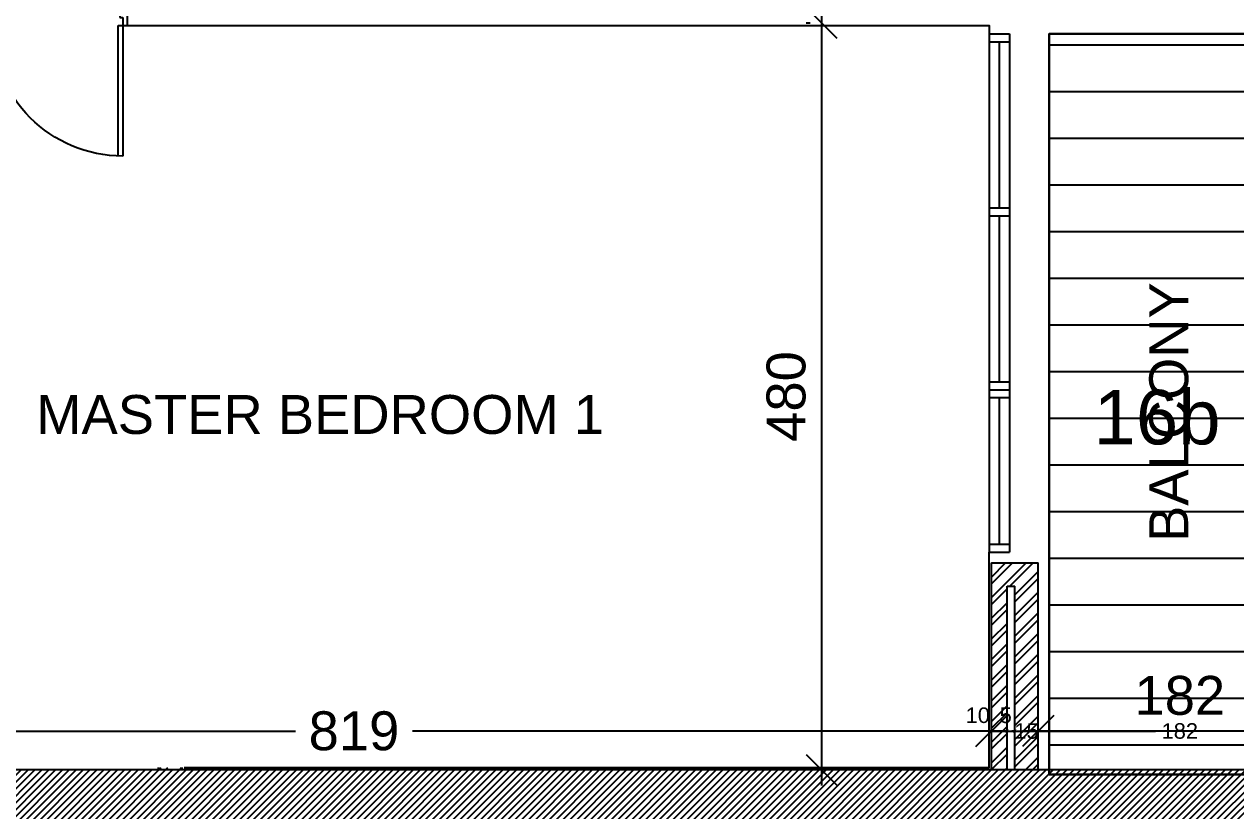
# Model space of a CAD drawing. Extents: x -0.9 to 45.6, y -8.7 to 61.5.
# Drawn here: x 33.35 to 41.13, y 22.68 to 27.73 of the extents above; entities that cross this region are included whole.
import ezdxf
from ezdxf.enums import TextEntityAlignment as Align

# ---------------------------------------------------------------- set-up
doc = ezdxf.new("R2010")
doc.units = 0
doc.header["$MEASUREMENT"] = 0
doc.header["$PDMODE"] = 35
doc.header["$PDSIZE"] = 0.3
doc.layers.get('0').update_dxf_attribs({"linetype": 'CONTINUOUS'})
doc.layers.get('DEFPOINTS').update_dxf_attribs({"linetype": 'CONTINUOUS'})
for name, color, linetype in [('A-ALU', 9, 'CONTINUOUS'), ('A-ANNO-DIM', 3, 'CONTINUOUS'), ('A-AREAS', 6, 'CONTINUOUS'), ('A-AREAS-TXT', 6, 'CONTINUOUS'), ('a-dim', 3, 'CONTINUOUS'), ('A-DOORS', 1, 'CONTINUOUS'), ('A-HATCH-CONC', 8, 'CONTINUOUS'), ('A-HATCH-WALL', 8, 'CONTINUOUS'), ('A-NOMENCLATURE', 3, 'CONTINUOUS'), ('A-PLASTER', 8, 'CONTINUOUS'), ('A-PORTE', 1, 'CONTINUOUS'), ('A-TILES', 137, 'CONTINUOUS'), ('A-WALL', 4, 'CONTINUOUS'), ('S-2ND-3RD-4-5-6TH$0$A-STR 2-3-4-5-6', 2, 'CONTINUOUS')]:
    doc.layers.add(name, color=color, linetype=linetype)
doc.styles.add('A100-STEXT', font='arial.ttf', dxfattribs={"height": 0.25})
doc.styles.add('STYLE1', font='arial.ttf')
doc.dimstyles.new('A100-DIM', dxfattribs={"dimtxt": 0.25, "dimasz": 0.2, "dimexe": 0.1, "dimexo": 0.3, "dimgap": 0.1, "dimtad": 1, "dimlfac": 100, "dimrnd": 0.5, "dimdsep": 46, "dimtxsty": 'A100-STEXT', "dimblk1": 'OBLIQUE', "dimblk2": 'OBLIQUE', "dimsah": 1, "dimcen": -0.05, "dimdle": 0.1, "dimclrd": 15, "dimclre": 15, "dimclrt": 256, "dimadec": 0, "dimazin": 0, "dimtfac": 0.28, "dimtix": 1, "dimtmove": 2, "dimatfit": 3, "dimldrblk": 'OBLIQUE', "dimfxl": 1, "dimtolj": 1, "dimarcsym": 0})
doc.dimstyles.new('A50-DIM', dxfattribs={"dimtxt": 0.1, "dimasz": 0.02, "dimexe": 0.05, "dimexo": 0.01, "dimgap": 0.05, "dimtad": 0, "dimdec": 1, "dimlfac": 100, "dimrnd": 0.5, "dimdsep": 46, "dimtxsty": 'STYLE1', "dimblk": 'ARCHTICK', "dimcen": 0.05, "dimdle": 1e-05, "dimse1": 1, "dimse2": 1, "dimclrd": 146, "dimclre": 256, "dimclrt": 256, "dimadec": 0, "dimazin": 0, "dimtfac": 1.4, "dimtdec": 1, "dimtix": 1, "dimtmove": 2, "dimatfit": 3, "dimldrblk": 'ARCHTICK', "dimfxl": 1, "dimtolj": 1, "dimarcsym": 0})
pattern_1 = [(45, (-4e-09, 0.000785), (-0.06629126, 0.06629126), []), (45, (0.04419, 0.000785), (-0.06629126, 0.06629126), [])]

# ---------------------------------------------------------------- blocks, each defined once
blk = doc.blocks.new('_OBLIQUE')
at = {"color": 0, "linetype": 'ByBlock'}
blk.add_line((-0.5, -0.5), (0.5, 0.5), dxfattribs=at)
blk = doc.blocks.new('*D114')
at = {"layer": 'a-dim', "color": 15, "lineweight": -2}
for p, q in [((38.4678, 22.84), (38.4678, 27.84)), ((38.3939, 27.74), (38.3678, 27.74)), ((38.3939, 22.94), (38.3678, 22.94))]:
    blk.add_line(p, q, dxfattribs=at)
at = {"layer": 'DEFPOINTS', "color": 0}
for p in [(38.4678, 27.74), (38.6939, 27.74), (38.6939, 22.94)]:
    blk.add_point(p, dxfattribs=at)
at = {"layer": 'a-dim', "color": 15, "lineweight": -2, "xscale": 0.2, "yscale": 0.2, "zscale": 0.2}
for p, rotation in [((38.4678, 27.74), 90), ((38.4678, 22.94), 270)]:
    blk.add_blockref('_OBLIQUE', p, dxfattribs=dict(at, rotation=rotation))
at = {"layer": 'a-dim', "insert": (38.2402, 25.34), "char_height": 0.25, "attachment_point": 5, "rotation": 90, "style": 'A100-STEXT'}
blk.add_mtext('\\A1;480', dxfattribs=at)
blk = doc.blocks.new('*D115')
at = {"layer": 'a-dim', "color": 15, "lineweight": -2}
for p, q in [((31.3684, 23.24), (31.3684, 23.2897)), ((39.5584, 23.24), (39.5584, 23.2897)), ((31.2684, 23.1897), (35.0868, 23.1897)), ((39.6584, 23.1897), (35.84, 23.1897))]:
    blk.add_line(p, q, dxfattribs=at)
at = {"layer": 'DEFPOINTS', "color": 0}
for p in [(31.3684, 23.1897), (31.3684, 22.94), (39.5584, 22.94)]:
    blk.add_point(p, dxfattribs=at)
at = {"layer": 'a-dim', "color": 15, "lineweight": -2, "xscale": 0.2, "yscale": 0.2, "zscale": 0.2, "rotation": 180}
blk.add_blockref('_OBLIQUE', (31.3684, 23.1897), dxfattribs=at)
at = {"layer": 'a-dim', "color": 15, "lineweight": -2, "xscale": 0.2, "yscale": 0.2, "zscale": 0.2}
blk.add_blockref('_OBLIQUE', (39.5584, 23.1897), dxfattribs=at)
at = {"layer": 'a-dim', "insert": (35.4634, 23.1897), "char_height": 0.25, "attachment_point": 5, "style": 'A100-STEXT'}
blk.add_mtext('\\A1;819', dxfattribs=at)
blk = doc.blocks.new('*D184')
at = {"layer": 'a-dim', "color": 15, "lineweight": -2}
for p, q in [((39.8584, 23.24), (39.8584, 23.2897)), ((41.6784, 23.24), (41.6784, 23.2897)), ((41.7784, 23.1897), (39.7584, 23.1897))]:
    blk.add_line(p, q, dxfattribs=at)
at = {"layer": 'DEFPOINTS', "color": 0}
for p in [(39.8584, 23.1897), (39.8584, 22.94), (41.6784, 22.94)]:
    blk.add_point(p, dxfattribs=at)
at = {"layer": 'a-dim', "color": 15, "lineweight": -2, "xscale": 0.2, "yscale": 0.2, "zscale": 0.2, "rotation": 180}
blk.add_blockref('_OBLIQUE', (39.8584, 23.1897), dxfattribs=at)
at = {"layer": 'a-dim', "color": 15, "lineweight": -2, "xscale": 0.2, "yscale": 0.2, "zscale": 0.2}
blk.add_blockref('_OBLIQUE', (41.6784, 23.1897), dxfattribs=at)
at = {"layer": 'a-dim', "insert": (40.7684, 23.4173), "char_height": 0.25, "attachment_point": 5, "style": 'A100-STEXT'}
blk.add_mtext('\\A1;182', dxfattribs=at)
blk = doc.blocks.new('A$C37CB01A7')
at = {"layer": 'A-ALU'}
for p, q in [((39.5434, 27.67), (39.5434, 24.34)), ((39.5434, 27.67), (39.6734, 27.67)), ((39.6734, 27.67), (39.6734, 24.34)), ((39.6084, 27.62), (39.6084, 26.5517)), ((39.6084, 26.5017), (39.6084, 25.4333)), ((39.6084, 25.3333), (39.6084, 24.39)), ((39.5434, 24.39), (39.6734, 24.39)), ((39.5434, 24.34), (39.6734, 24.34))]:
    blk.add_line(p, q, dxfattribs=at)
for points in [[(39.5434, 27.62), (39.6734, 27.62)], [(39.5434, 26.5517), (39.6734, 26.5517)], [(39.5434, 26.5017), (39.6734, 26.5017)], [(39.5434, 25.4333), (39.6734, 25.4333)], [(39.5434, 25.3833), (39.6734, 25.3833)], [(39.5434, 25.3333), (39.6734, 25.3333)]]:
    blk.add_lwpolyline(points, dxfattribs=at)
blk = doc.blocks.new('P90E18D')
at = {"layer": 'A-PORTE'}
for p, q in [((0, 0), (0.05, 0)), ((0, -0.18), (0, 0)), ((0.05, 0), (0.05, -0.13)), ((0.9, 0), (0.85, 0)), ((0.85, 0), (0.85, -0.13)), ((0.9, -0.18), (0.9, 0)), ((0.05, -0.13), (0.03, -0.13)), ((0.03, -0.13), (0.03, -0.18)), ((0.85, -0.13), (0.87, -0.13)), ((0.87, -0.13), (0.87, -0.18)), ((0.03, -0.18), (0, -0.18)), ((0.06, -0.18), (0.02, -0.18)), ((0.03, -0.18), (0.03, -1.02)), ((0.06, -1.02), (0.06, -0.18)), ((0.87, -0.18), (0.9, -0.18))]:
    blk.add_line(p, q, dxfattribs=at)
blk.add_arc((0.03, -0.18), 0.84, 270, 360, dxfattribs=at)
blk = doc.blocks.new('_ArchTick')
at = {"color": 0, "linetype": 'ByBlock', "const_width": 0.15}
blk.add_lwpolyline([(-0.5, -0.5), (0.5, 0.5)], dxfattribs=at)
blk = doc.blocks.new('*D376')
at = {"layer": 'A-ANNO-DIM', "color": 146, "lineweight": -2}
blk.add_line((39.5584, 23.1897), (39.6584, 23.1897), dxfattribs=at)
at = {"layer": 'DEFPOINTS', "color": 0}
for p in [(39.6584, 23.1897), (39.5584, 22.94), (39.6584, 22.94)]:
    blk.add_point(p, dxfattribs=at)
at = {"layer": 'A-ANNO-DIM', "color": 146, "lineweight": -2, "xscale": 0.02, "yscale": 0.02, "zscale": 0.02, "rotation": 180}
blk.add_blockref('_ArchTick', (39.5584, 23.1897), dxfattribs=at)
at = {"layer": 'A-ANNO-DIM', "color": 146, "lineweight": -2, "xscale": 0.02, "yscale": 0.02, "zscale": 0.02}
blk.add_blockref('_ArchTick', (39.6584, 23.1897), dxfattribs=at)
at = {"layer": 'A-ANNO-DIM', "insert": (39.4705, 23.2908), "char_height": 0.1, "attachment_point": 5, "style": 'STYLE1'}
blk.add_mtext('\\A1;10', dxfattribs=at)
blk = doc.blocks.new('*D377')
at = {"layer": 'A-ANNO-DIM', "color": 146, "lineweight": -2}
for p, q in [((39.6584, 23.1897), (39.6384, 23.1897)), ((39.6584, 23.1897), (39.7084, 23.1897)), ((39.7084, 23.1897), (39.7284, 23.1897))]:
    blk.add_line(p, q, dxfattribs=at)
at = {"layer": 'DEFPOINTS', "color": 0}
for p in [(39.7084, 23.1897), (39.6584, 22.94), (39.7084, 22.94)]:
    blk.add_point(p, dxfattribs=at)
at = {"layer": 'A-ANNO-DIM', "color": 146, "lineweight": -2, "xscale": 0.02, "yscale": 0.02, "zscale": 0.02}
blk.add_blockref('_ArchTick', (39.6584, 23.1897), dxfattribs=at)
at = {"layer": 'A-ANNO-DIM', "color": 146, "lineweight": -2, "xscale": 0.02, "yscale": 0.02, "zscale": 0.02, "rotation": 180}
blk.add_blockref('_ArchTick', (39.7084, 23.1897), dxfattribs=at)
at = {"layer": 'A-ANNO-DIM', "insert": (39.6501, 23.2906), "char_height": 0.1, "attachment_point": 5, "style": 'STYLE1'}
blk.add_mtext('\\A1;5', dxfattribs=at)
blk = doc.blocks.new('*D378')
at = {"layer": 'A-ANNO-DIM', "color": 146, "lineweight": -2}
for p, q in [((39.7084, 23.1897), (39.6884, 23.1897)), ((39.7084, 23.1897), (39.8584, 23.1897)), ((39.8584, 23.1897), (39.8784, 23.1897))]:
    blk.add_line(p, q, dxfattribs=at)
at = {"layer": 'DEFPOINTS', "color": 0}
for p in [(39.8584, 23.1897), (39.7084, 22.94), (39.8584, 22.94)]:
    blk.add_point(p, dxfattribs=at)
at = {"layer": 'A-ANNO-DIM', "color": 146, "lineweight": -2, "xscale": 0.02, "yscale": 0.02, "zscale": 0.02}
blk.add_blockref('_ArchTick', (39.7084, 23.1897), dxfattribs=at)
at = {"layer": 'A-ANNO-DIM', "color": 146, "lineweight": -2, "xscale": 0.02, "yscale": 0.02, "zscale": 0.02, "rotation": 180}
blk.add_blockref('_ArchTick', (39.8584, 23.1897), dxfattribs=at)
at = {"layer": 'A-ANNO-DIM', "insert": (39.7834, 23.1897), "char_height": 0.1, "attachment_point": 5, "style": 'STYLE1'}
blk.add_mtext('\\A1;15', dxfattribs=at)
blk = doc.blocks.new('*D382')
at = {"layer": 'A-ANNO-DIM', "color": 146, "lineweight": -2}
for p, q in [((39.8584, 23.1897), (40.6131, 23.1897)), ((41.6784, 23.1897), (40.9236, 23.1897))]:
    blk.add_line(p, q, dxfattribs=at)
at = {"layer": 'DEFPOINTS', "color": 0}
for p in [(39.8584, 23.1897), (39.8584, 22.94), (41.6784, 22.94)]:
    blk.add_point(p, dxfattribs=at)
at = {"layer": 'A-ANNO-DIM', "color": 146, "lineweight": -2, "xscale": 0.02, "yscale": 0.02, "zscale": 0.02, "rotation": 180}
blk.add_blockref('_ArchTick', (39.8584, 23.1897), dxfattribs=at)
at = {"layer": 'A-ANNO-DIM', "color": 146, "lineweight": -2, "xscale": 0.02, "yscale": 0.02, "zscale": 0.02}
blk.add_blockref('_ArchTick', (41.6784, 23.1897), dxfattribs=at)
at = {"layer": 'A-ANNO-DIM', "insert": (40.7684, 23.1897), "char_height": 0.1, "attachment_point": 5, "style": 'STYLE1'}
blk.add_mtext('\\A1;182', dxfattribs=at)

msp = doc.modelspace()

# ---------------------------------------------------------------- hatches: boundary and pattern name
at = {"layer": 'A-HATCH-CONC'}
h = msp.add_hatch(dxfattribs=at)
h.set_pattern_fill('ANSI31', color=256, scale=0.25, style=0)
h.paths.add_polyline_path([(41.83837, 22.94), (26.70837, 22.94), (26.70837, 22.61), (28.46837, 22.61), (28.46837, 22.54), (41.83837, 22.54)])
h = msp.add_hatch(dxfattribs=at)
h.set_pattern_fill('ANSI31', color=256, scale=0.25, style=0)
h.paths.add_polyline_path([(41.83837, 22.94), (26.70837, 22.94), (26.70837, 22.61), (28.46837, 22.61), (28.46837, 22.54), (41.83837, 22.54)])
at = {"layer": 'A-HATCH-WALL'}
h = msp.add_hatch(dxfattribs=at)
h.set_pattern_fill('ANSI32', color=256, scale=0.25, style=0)
h.set_pattern_definition(pattern_1)
h.paths.add_polyline_path([(39.85837, 24.27078), (39.55837, 24.27078), (39.55837, 22.94078), (39.65837, 22.94078), (39.65837, 24.12078), (39.70837, 24.12078), (39.70837, 22.94078), (39.85837, 22.94078)])
h = msp.add_hatch(dxfattribs=at)
h.set_pattern_fill('ANSI32', color=256, scale=0.25, style=0)
h.set_pattern_definition(pattern_1)
h.paths.add_polyline_path([(34.35837, 22.955), (34.20837, 22.955), (34.20837, 22.94078), (34.35837, 22.94078)])
at = {"layer": 'A-TILES'}
h = msp.add_hatch(dxfattribs=at)
h.set_pattern_fill('_USER', color=256, scale=0.3, style=0, pattern_type=0)
h.set_pattern_definition([(0, (30.60837, 8.1), (0, 0.3), [])])
h.paths.add_polyline_path([(39.92837, 24.34), (39.92837, 23.01), (41.60837, 23.01), (41.60837, 24.34), (41.60837, 27.67), (39.92837, 27.67)])

# ---------------------------------------------------------------- linework, layer by layer
at = {"layer": 'A-ALU'}
msp.add_line((39.92837, 27.67), (39.92837, 24.34), dxfattribs=at)
at = {"layer": 'A-AREAS'}
msp.add_lwpolyline([(30.76735, 45.894), (41.00695, 37.6593), (37.18837, 32.91101), (37.18837, 31.81), (41.90837, 31.81), (41.90837, 30.9802), (41.61117, 29.94), (41.10837, 29.94), (41.10837, 28.11), (41.90837, 28.11), (41.90837, 27.67), (39.92837, 27.67), (39.92837, 22.91), (41.90837, 22.91), (41.90837, 22.54)], dxfattribs=at)
msp.add_lwpolyline([(39.92837, 27.67), (41.90837, 27.67), (41.90837, 22.91), (39.92837, 22.91)], close=True, dxfattribs=at)
at = {"layer": 'A-PLASTER'}
for points in [[(34.00837, 27.725), (34.19337, 27.725), (34.19337, 27.725), (34.37337, 27.725), (34.37337, 27.725), (39.54337, 27.725), (39.54337, 27.67), (39.55837, 27.67)], [(34.37337, 22.955), (39.54337, 22.955), (39.54337, 24.34), (39.55837, 24.34)]]:
    msp.add_lwpolyline(points, dxfattribs=at)
at = {"layer": 'A-WALL'}
for p, q in [((39.55837, 24.27), (39.85837, 24.27)), ((39.55837, 22.94), (39.55837, 24.27)), ((39.85837, 22.94), (39.85837, 24.27)), ((39.65837, 24.12), (39.70837, 24.12)), ((39.65837, 22.94), (39.65837, 24.12)), ((39.70837, 22.94), (39.70837, 24.12)), ((34.20837, 22.94), (34.20837, 22.955)), ((34.35837, 22.955), (34.35837, 22.94))]:
    msp.add_line(p, q, dxfattribs=at)
at = {"layer": 'S-2ND-3RD-4-5-6TH$0$A-STR 2-3-4-5-6'}
msp.add_lwpolyline([(41.83837, 22.94), (26.70837, 22.94), (26.70837, 22.61), (28.46837, 22.61), (28.46837, 22.54), (41.83837, 22.54)], close=True, dxfattribs=at)
msp.add_lwpolyline([(41.83837, 22.94), (26.70837, 22.94), (26.70837, 22.61), (28.46837, 22.61), (28.46837, 22.54), (41.83837, 22.54)], close=True, dxfattribs=at)

# ---------------------------------------------------------------- block references
at = {"layer": 'A-ALU'}
msp.add_blockref('A$C37CB01A7', (0, 0), dxfattribs=at)
at = {"layer": 'A-DOORS', "xscale": -1, "rotation": 359.9999999998901}
msp.add_blockref('P90E18D', (34.00837, 27.905), dxfattribs=at)

# ---------------------------------------------------------------- texts
at = {"layer": 'A-AREAS-TXT', "style": 'A100-STEXT'}
msp.add_text('16b', height=0.35, dxfattribs=at).set_placement((40.62205, 25.03214), align=Align.CENTER)
at = {"layer": 'A-NOMENCLATURE', "style": 'A100-STEXT'}
msp.add_text('BALCONY', height=0.25, rotation=90, dxfattribs=at).set_placement((40.8223, 24.40512))
msp.add_text('MASTER BEDROOM 1', height=0.25, dxfattribs=at).set_placement((33.42217, 25.0993))

# ---------------------------------------------------------------- dimensions: what is measured, and where the dimension line sits
at = {"layer": 'A-ANNO-DIM'}
for base, p1, p2, picture, middle in [((39.65837, 23.1897), (39.55837, 22.94), (39.65837, 22.94), '*D376', (39.47047, 23.29076)), ((39.70837, 23.1897), (39.65837, 22.94), (39.70837, 22.94), '*D377', (39.65014, 23.29055))]:
    dim = msp.add_linear_dim(base=base, p1=p1, p2=p2, dimstyle='A50-DIM', dxfattribs=at)
    dim.commit()
    dim.dimension.update_dxf_attribs({"geometry": picture, "text_midpoint": middle, "dimtype": 160})
for p1, picture, middle in [((39.70837, 22.94), '*D378', (39.78337, 23.1897)), ((41.67837, 22.94), '*D382', (40.76837, 23.1897))]:
    dim = msp.add_linear_dim(base=(39.85837, 23.1897), p1=p1, p2=(39.85837, 22.94), dimstyle='A50-DIM', dxfattribs=at)
    dim.commit()
    dim.dimension.update_dxf_attribs({"geometry": picture, "text_midpoint": middle})
at = {"layer": 'a-dim'}
dim = msp.add_linear_dim(base=(38.46781, 27.74), p1=(38.69386, 22.94), p2=(38.69386, 27.74), angle=90, dimstyle='A100-DIM', dxfattribs=at)
dim.commit()
dim.dimension.update_dxf_attribs({"geometry": '*D114', "text_midpoint": (38.24016, 25.34)})
dim = msp.add_linear_dim(base=(39.85837, 23.1897), p1=(41.67837, 22.94), p2=(39.85837, 22.94), dimstyle='A100-DIM', dxfattribs=at)
dim.commit()
dim.dimension.update_dxf_attribs({"geometry": '*D184', "text_midpoint": (40.76837, 23.41734)})
dim = msp.add_linear_dim(base=(31.36837, 23.1897), p1=(39.55837, 22.94), p2=(31.36837, 22.94), dimstyle='A100-DIM', dxfattribs=at)
dim.commit()
dim.dimension.update_dxf_attribs({"geometry": '*D115', "text_midpoint": (35.46337, 23.1897), "dimtype": 160})

doc.saveas('drawing.dxf')
